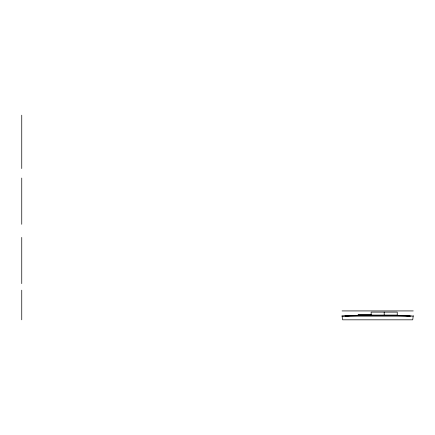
<?xml version="1.0" encoding="UTF-8"?>
<svg xmlns="http://www.w3.org/2000/svg" width="435" height="435" viewBox="0 0 435 435"><rect width="100%" height="100%" fill="white"/><g stroke="black" fill="none" stroke-linecap="round" stroke-linejoin="round"><path stroke-width="0.65" d="M348 315.375L342.068 316.147L342.584 319.823L412.733 319.823L413.25 315.62M342.068 310.927L413.25 310.927M358.087 314.483L371.137 314.483M358.087 315.076L397.237 315.076M407.318 315.375L413.25 316.147L342.068 316.147L342.068 315.62M397.237 315.326L397.237 312.112L371.137 312.112L371.137 315.326M384.187 312.112L384.187 315.326M21.75 115.177L21.75 168.562M21.75 178.035L21.75 224.302M21.75 237.39L21.75 283.62M21.75 290.167L21.75 319.823M353.486 315.375L345.037 316.147A709.436 709.436 0 0 1 410.287 316.147L401.831 315.375L353.486 315.375"/></g></svg>
